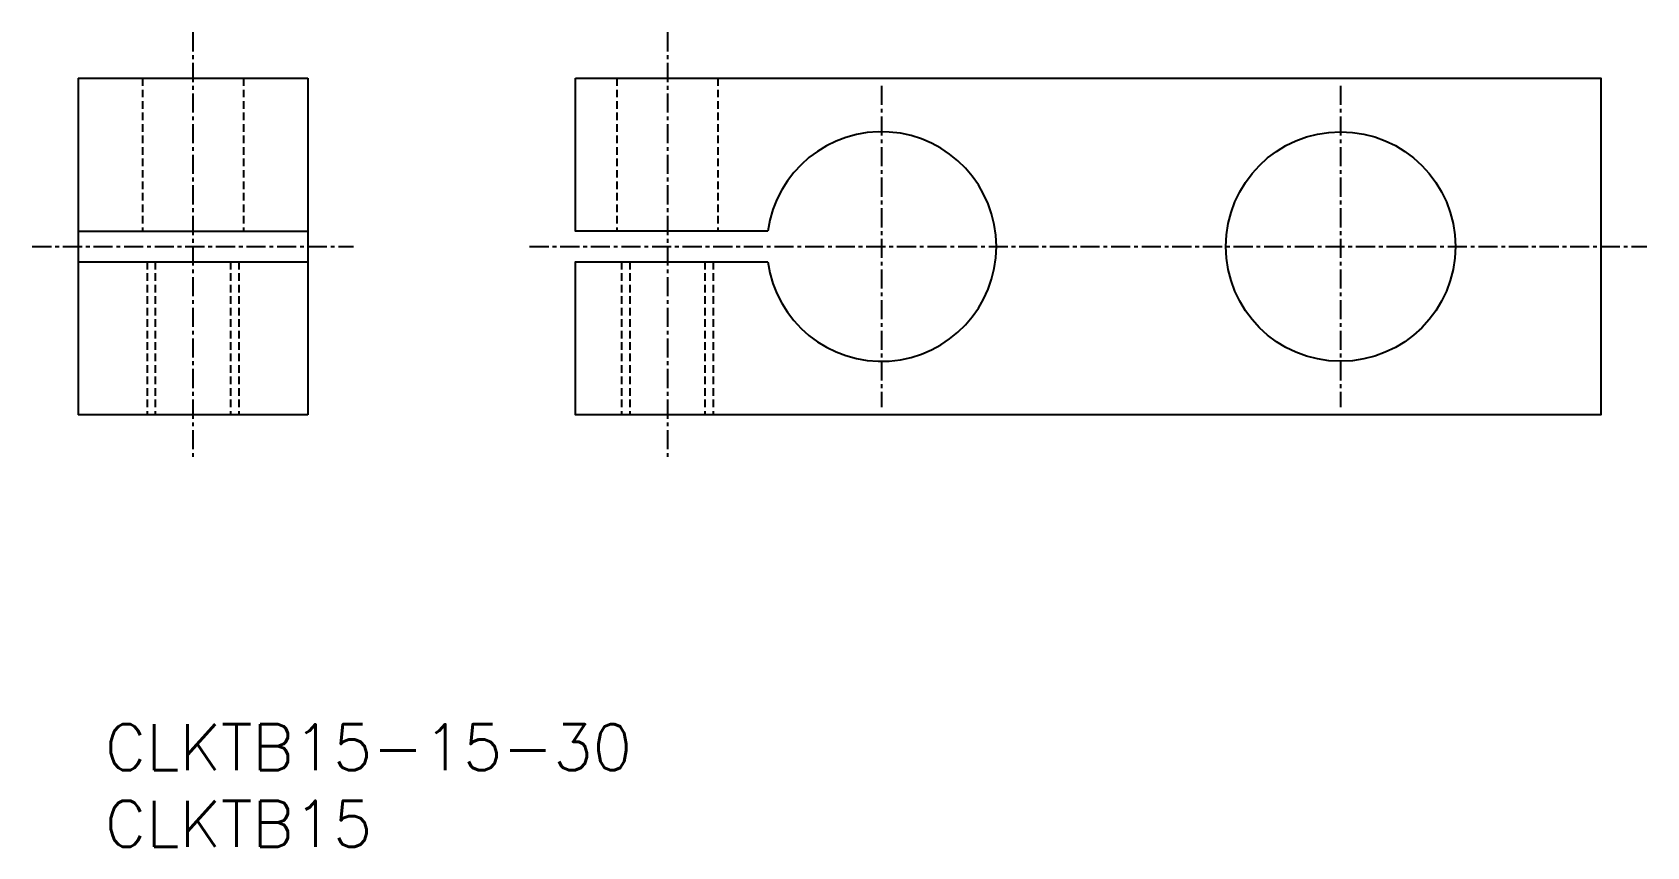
# Model space of a CAD drawing. Extents: x -3 to 102, y 11 to 64.
import ezdxf
from ezdxf.enums import TextEntityAlignment as Align

# ---------------------------------------------------------------- set-up
doc = ezdxf.new("R2010")
doc.units = 0
doc.linetypes.add('CENTER', pattern=[2, 1.25, -0.25, 0.25, -0.25])
doc.linetypes.add('DASHED', pattern=[0.75, 0.5, -0.25])
doc.layers.get('0').update_dxf_attribs({"linetype": 'CONTINUOUS'})
doc.layers.add('CENTER', color=1, linetype='CENTER')
doc.styles.get("Standard").update_dxf_attribs({"font": 'txt.shx', "bigfont": 'extfont.shx'})

msp = doc.modelspace()

# ---------------------------------------------------------------- linework, layer by layer
for p, q in [((-0.5, 61), (-0.5, 39)), ((-0.5, 61), (14.5, 61)), ((14.5, 61), (14.5, 39)), ((-0.5, 51), (14.5, 51)), ((-0.5, 49), (14.5, 49)), ((14.5, 39), (-0.5, 39))]:
    msp.add_line(p, q)
at = {"color": 3, "linetype": 'DASHED'}
for p, q in [((3.7, 61), (3.7, 51)), ((10.3, 61), (10.3, 51)), ((34.7, 61), (34.7, 51)), ((41.3, 61), (41.3, 51)), ((4, 49), (4, 39)), ((4.54, 49), (4.54, 39)), ((9.46, 49), (9.46, 39)), ((10, 49), (10, 39)), ((35, 49), (35, 39)), ((35.54, 49), (35.54, 39)), ((40.46, 49), (40.46, 39)), ((41, 49), (41, 39))]:
    msp.add_line(p, q, dxfattribs=at)
for points in [[(32, 61), (99, 61), (99, 39), (32, 39), (32, 49), (44.57, 49)], [(44.57, 51), (32, 51), (32, 61)]]:
    msp.add_lwpolyline(points)
msp.add_circle((82, 50), 7.5)
msp.add_arc((52, 50), 7.5, 187.6623, 172.3377)
at = {"layer": 'CENTER', "color": 1, "linetype": 'CENTER'}
for p, q in [((7, 64), (7, 36)), ((38, 64), (38, 36)), ((52, 60.5), (52, 39.5)), ((82, 60.5), (82, 39.5)), ((-3.5, 50), (17.5, 50)), ((29, 50), (102, 50))]:
    msp.add_line(p, q, dxfattribs=at)

# ---------------------------------------------------------------- texts
at = {"color": 7, "linetype": 'CONTINUOUS'}
for s, p in [('CLKTB15-15-30', (1.24, 17.28)), ('CLKTB15', (1.24, 12.28))]:
    msp.add_text(s, height=3, dxfattribs=at).set_placement(p, align=Align.MIDDLE_LEFT)

doc.saveas('drawing.dxf')
